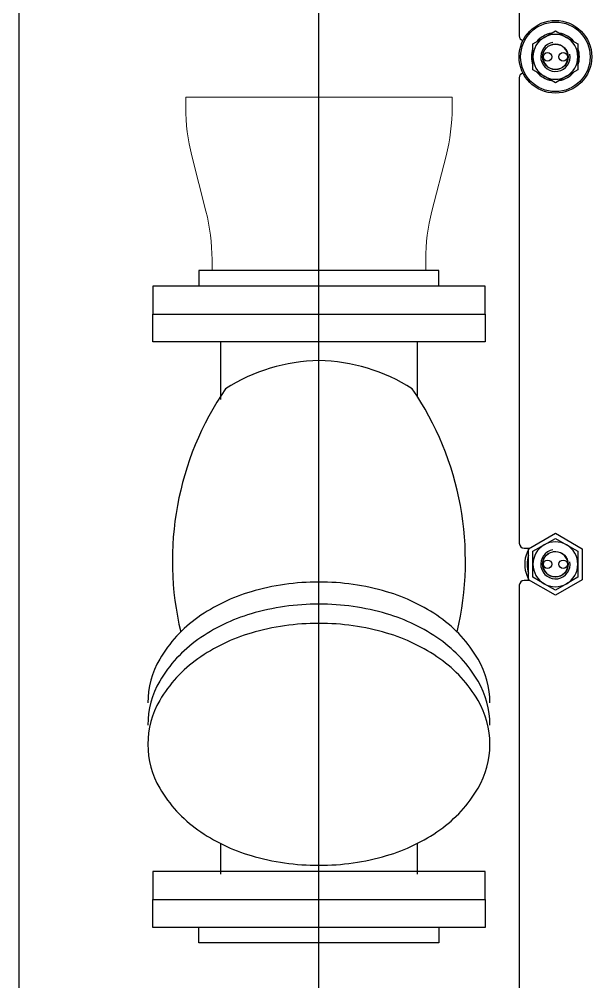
# Model space of a CAD drawing. Extents: x -181672 to 290600, y -29000 to 395522.
# Drawn here: x -171497 to -170910, y 30456 to 31442 of the extents above; entities that cross this region are included whole.
import ezdxf

# ---------------------------------------------------------------- set-up
doc = ezdxf.new("R2010")
doc.units = 0
doc.header["$LTSCALE"] = 10
doc.layers.add('XFM7P20PCW$0$M-CWTR-VAVE', color=252, linetype='Continuous')
doc.layers.add('XFM7P20PCW$0$M-PIPE--2', color=252, linetype='Continuous', lineweight=9)

# ---------------------------------------------------------------- blocks, each defined once
blk = doc.blocks.new('XFM7P20PCW$0$A$C29d41b1e')
for p, q in [((-377.5, 1912.02), (-377.5, 1560.5)), ((-363.5, 1552.28), (-352, 1558.92)), ((-352, 1558.92), (-340.5, 1565.56)), ((-340.5, 1565.56), (-329, 1558.92)), ((-329, 1558.92), (-317.5, 1552.28)), ((-363.5, 1539), (-363.5, 1552.28)), ((-317.5, 1552.28), (-317.5, 1539)), ((-363.5, 1525.72), (-363.5, 1539)), ((-317.5, 1539), (-317.5, 1525.72)), ((-352, 1519.08), (-363.5, 1525.72)), ((-340.5, 1512.44), (-352, 1519.08)), ((-329, 1519.08), (-340.5, 1512.44)), ((-317.5, 1525.72), (-329, 1519.08)), ((-377.5, 1517.5), (-377.5, 1040.5)), ((-368, 1034.88), (-340.5, 1050.75)), ((-352, 1038.92), (-340.5, 1045.56)), ((-340.5, 1050.75), (-313, 1034.88)), ((-340.5, 1045.56), (-329, 1038.92)), ((-363.5, 1032.28), (-352, 1038.92)), ((-329, 1038.92), (-317.5, 1032.28)), ((-372.5, 1035.5), (-366.92, 1035.5)), ((-368, 1033.66), (-369.56, 1031.16)), ((-368, 1030.51), (-369.56, 1031.16)), ((-368, 1003.12), (-368, 1034.88)), ((-363.5, 1019), (-363.5, 1032.28)), ((-317.5, 1032.28), (-317.5, 1019)), ((-313, 1034.88), (-313, 1003.12)), ((-363.5, 1005.72), (-363.5, 1019)), ((-317.5, 1019), (-317.5, 1005.72)), ((-369.56, 1006.84), (-368, 1007.49)), ((-369.56, 1006.84), (-368, 1004.34)), ((-377.5, 997.5), (-377.5, 520.5)), ((-366.92, 1002.5), (-372.5, 1002.5)), ((-340.5, 987.25), (-368, 1003.12)), ((-352, 999.08), (-363.5, 1005.72)), ((-340.5, 992.44), (-352, 999.08)), ((-313, 1003.12), (-340.5, 987.25)), ((-329, 999.08), (-340.5, 992.44)), ((-317.5, 1005.72), (-329, 999.08))]:
    blk.add_line(p, q)
for centre, radius in [((-340.5, 1539), 37.25), ((-340.5, 1539), 35.62), ((-340.5, 1539), 13.11), ((-340.5, 1539), 13), ((-348.5, 1539), 4.34), ((-332.5, 1539), 4.34), ((-340.5, 1019), 13.11), ((-340.5, 1019), 13), ((-348.5, 1019), 4.34), ((-332.5, 1019), 4.34)]:
    blk.add_circle(centre, radius)
for centre, radius, start, end in [((-372.5, 1560.5), 5, 180, 254.81718), ((-340.5, 1539), 23, 120, 180), ((-340.5, 1539), 24.59, 99.28861, 140.71139), ((-340.5, 1539), 23, 60, 120), ((-340.5, 1539), 24.59, 39.28861, 80.71139), ((-340.5, 1539), 23, 0, 60), ((-340.5, 1539), 15, 100, 10), ((-340.5, 1539), 12.89, 190, 100), ((-340.5, 1539), 24.59, 159.28861, 200.71139), ((-340.5, 1539), 23, 180, 240), ((-340.5, 1539), 23, 300, 0), ((-340.5, 1539), 24.59, 339.28861, 20.71139), ((-372.5, 1517.5), 5, 105.18282, 180), ((-340.5, 1539), 24.59, 219.28861, 260.71139), ((-340.5, 1539), 23, 240, 300), ((-340.5, 1539), 24.59, 279.28861, 320.71139), ((-372.5, 1040.5), 5, 180, 270), ((-340.5, 1019), 23, 120, 180), ((-340.5, 1019), 23, 60, 120), ((-340.5, 1019), 23, 0, 60), ((-340.5, 1019), 31.5, 157.29634, 202.70366), ((-340.5, 1019), 31.5, 150.81102, 157.29634), ((-366.79, 1030), 3, 113.75263, 157.29634), ((-340.5, 1019), 29, 161.49137, 198.50863), ((-340.5, 1019), 31.5, 148.41186, 149.18898), ((-340.5, 1019), 15, 100, 10), ((-340.5, 1019), 12.89, 190, 100), ((-340.5, 1019), 23, 180, 240), ((-340.5, 1019), 23, 300, 0), ((-340.5, 1019), 31.5, 202.70366, 209.18898), ((-366.79, 1008), 3, 202.70366, 246.24737), ((-372.5, 997.5), 5, 90, 180), ((-340.5, 1019), 31.5, 210.81102, 211.58814), ((-340.5, 1019), 23, 240, 300)]:
    blk.add_arc(centre, radius, start, end)
blk = doc.blocks.new('XFM7P20PCW$0$A$C11510676')
at = {"layer": 'XFM7P20PCW$0$M-CWTR-VAVE', "linetype": 'ByBlock'}
for p, q in [((40438.38, -14663.7), (40406.79, -14663.7)), ((40952.36, -14663.7), (40893.2, -14663.7)), ((40438.38, -14865.32), (40406.79, -14865.32)), ((40952.36, -14865.32), (40896.62, -14865.32))]:
    blk.add_line(p, q, dxfattribs=at)
for points in [[(40380.94, -14934.75), (40352.36, -14934.75), (40352.36, -14594.27), (40380.94, -14594.27), (40380.94, -14934.75)], [(40380.94, -14934.75), (40409.51, -14934.75), (40409.51, -14594.27), (40380.94, -14594.27), (40380.94, -14934.75)], [(40980.94, -14934.75), (40952.36, -14934.75), (40952.36, -14594.27), (40980.94, -14594.27), (40980.94, -14934.75)], [(40980.94, -14934.75), (41009.51, -14934.75), (41009.51, -14594.27), (40980.94, -14594.27), (40980.94, -14934.75)], [(40352.36, -14887.54), (40336.49, -14887.54), (40336.49, -14641.48), (40352.36, -14641.48)], [(41009.51, -14887.54), (41025.39, -14887.54), (41025.39, -14641.48), (41009.51, -14641.48)]]:
    blk.add_lwpolyline(points, dxfattribs=at)
blk.add_lwpolyline([(40539.98, -14589.19, 0.133256), (40494.96, -14601.4, 0.106756), (40452.32, -14640.54, 0.082828), (40425.97, -14695.05, 0.071352), (40416.01, -14764.51, 0.071352), (40425.97, -14833.96, 0.082828), (40452.32, -14888.48, 0.106756), (40494.96, -14927.62, 0.133256), (40539.98, -14939.83, 0.133256), (40585.01, -14927.62, 0.106756), (40627.64, -14888.48, 0.082828), (40653.99, -14833.96, 0.071352), (40663.96, -14764.51, 0.071352), (40653.99, -14695.05, 0.082828), (40627.64, -14640.54, 0.106756), (40585.01, -14601.4, 0.133256)], format="xyb", close=True, dxfattribs=at)
for points in [[(40559.73, -14939.83, 0.133256), (40604.75, -14927.62, 0.106756), (40647.39, -14888.48, 0.082828), (40673.74, -14833.96, 0.071352), (40683.7, -14764.51, 0.071352), (40673.74, -14695.05, 0.082828), (40647.39, -14640.54, 0.106756), (40604.75, -14601.4, 0.133256), (40559.73, -14589.19, 0.133256)], [(40582.34, -14939.83, 0.133256), (40627.36, -14927.62, 0.106756), (40670, -14888.48, 0.082828), (40696.35, -14833.96, 0.071352), (40706.31, -14764.51, 0.071352), (40696.35, -14695.05, 0.082828), (40670, -14640.54, 0.106756), (40627.36, -14601.4, 0.133256), (40582.34, -14589.19, 0.133256)]]:
    blk.add_lwpolyline(points, format="xyb", dxfattribs=at)
for centre, radius, start, end in [((40727.92, -14927.18), 312.86, 55.65984, 103.44899), ((40745.22, -14769.28), 188.22, 1.45393, 32.25022), ((40745.22, -14759.73), 188.22, 327.74978, 358.54607), ((40727.92, -14601.84), 312.86, 256.55101, 304.34016)]:
    blk.add_arc(centre, radius, start, end, dxfattribs=at)
blk = doc.blocks.new('XFM7P20PCW$0$R10-8')
for p, q in [((-10.954, 0), (10.954, 0)), ((-10.954, 0), (-10.954, -1.135)), ((10.954, 0), (10.954, -1.135)), ((-11.577, -6.089), (-13.029, -11.771)), ((11.577, -6.089), (13.029, -11.771)), ((-13.653, -17.78), (-13.653, -16.724)), ((13.652, -17.78), (13.652, -16.724)), ((13.652, -17.78), (-13.653, -17.78))]:
    blk.add_line(p, q)
for centre, start, end in [((-30.954, -1.135), 345.66007, 0), ((30.954, -1.135), 180, 194.33993), ((6.347, -16.724), 165.66007, 180), ((-6.348, -16.724), 0, 14.33993)]:
    blk.add_arc(centre, 20, start, end)
blk = doc.blocks.new('XFM7P20PCW')
for p, q in [((-171496.83737, 26724.03798), (-171496.83737, 32559.64694)), ((-171189.73737, 26580.62606), (-171189.73737, 32416.23502))]:
    blk.add_line(p, q)
blk.add_blockref('XFM7P20PCW$0$A$C29d41b1e', (-170606.83737, 29864.56704))
at = {"layer": 'XFM7P20PCW$0$M-PIPE--2', "xscale": 10, "yscale": 10, "zscale": 10, "rotation": 180}
blk.add_blockref('XFM7P20PCW$0$R10-8', (-171189.73737, 31184.45727), dxfattribs=at)
at = {"layer": 'XFM7P20PCW$0$M-PIPE--2', "rotation": 90}
blk.add_blockref('XFM7P20PCW$0$A$C11510676', (-185954.2463, -9840.92833), dxfattribs=at)

msp = doc.modelspace()

# ---------------------------------------------------------------- block references
msp.add_blockref('XFM7P20PCW', (0, 0))

doc.saveas('drawing.dxf')
